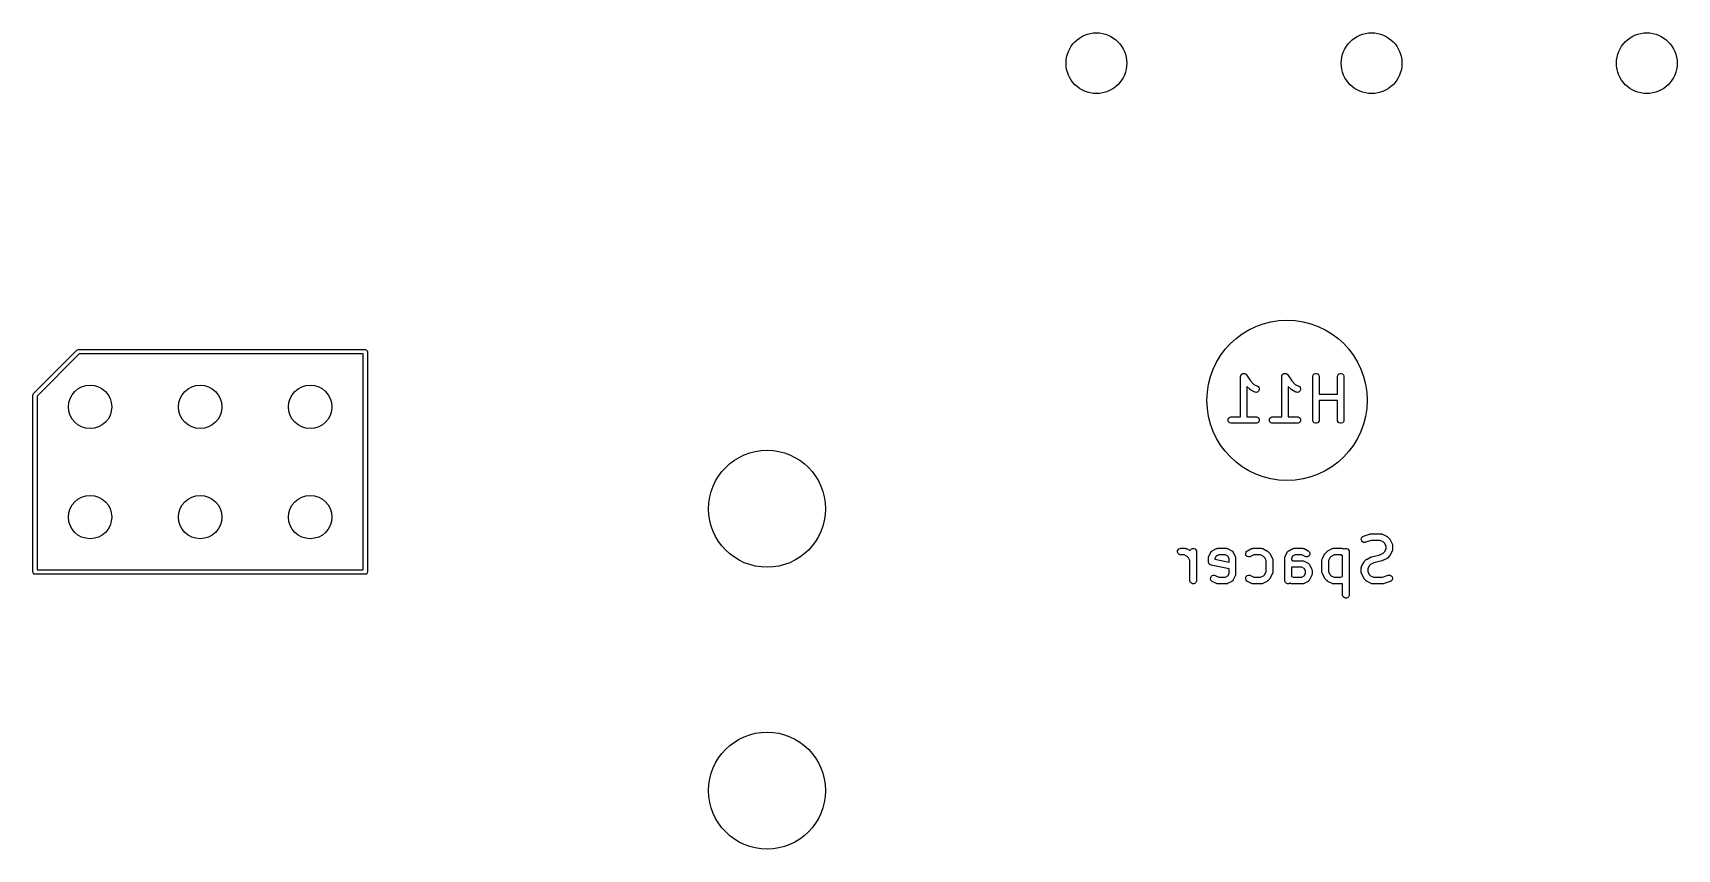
# Model space of a CAD drawing. Header units: inches. Extents: x 0.74 to 7.44, y -5.09 to -0.74.
# Drawn here: x 5.947 to 7.441, y -5.093 to -4.351 of the extents above; entities that cross this region are included whole.
import ezdxf

# ---------------------------------------------------------------- set-up
doc = ezdxf.new("R2010")
doc.units = ezdxf.units.IN
doc.header["$MEASUREMENT"] = 0
doc.layers.add('BLACK', color=250, linetype='CONTINUOUS')

msp = doc.modelspace()

# ---------------------------------------------------------------- linework, layer by layer
at = {"layer": 'BLACK', "linetype": 'CONTINUOUS'}
for p, q in [((5.9478, -4.6789), (5.9872, -4.6396)), ((5.9894, -4.6429), (5.9512, -4.6812)), ((5.9872, -4.6396), (5.9878, -4.6391)), ((5.9878, -4.6391), (5.9886, -4.639)), ((5.9886, -4.639), (6.2492, -4.639)), ((6.2472, -4.6429), (5.9894, -4.6429)), ((6.2472, -4.839), (6.2472, -4.6429)), ((6.2492, -4.639), (6.25, -4.6391)), ((6.25, -4.6391), (6.251, -4.6402)), ((6.251, -4.6402), (6.2512, -4.641)), ((6.2512, -4.641), (6.2512, -4.841)), ((7.0443, -4.663), (7.0445, -4.6627)), ((7.0443, -4.6636), (7.0443, -4.663)), ((7.0443, -4.7), (7.0443, -4.6636)), ((7.0443, -4.6636), (7.0443, -4.6636)), ((7.0443, -4.6636), (7.0443, -4.6636)), ((7.0443, -4.6636), (7.0443, -4.6636)), ((7.0445, -4.6624), (7.0447, -4.6622)), ((7.0445, -4.6627), (7.0445, -4.6624)), ((7.0447, -4.6622), (7.0448, -4.6619)), ((7.0448, -4.6619), (7.045, -4.6617)), ((7.045, -4.6617), (7.0452, -4.6615)), ((7.0452, -4.6615), (7.0454, -4.6613)), ((7.0454, -4.6613), (7.0456, -4.6611)), ((7.0456, -4.6611), (7.0459, -4.661)), ((7.0459, -4.661), (7.0461, -4.6608)), ((7.0461, -4.6608), (7.0464, -4.6608)), ((7.0464, -4.6608), (7.0467, -4.6607)), ((7.0467, -4.6607), (7.047, -4.6607)), ((7.047, -4.6607), (7.0472, -4.6606)), ((7.0472, -4.6606), (7.0475, -4.6607)), ((7.0475, -4.6607), (7.0478, -4.6607)), ((7.0478, -4.6607), (7.0481, -4.6608)), ((7.0481, -4.6608), (7.0484, -4.6608)), ((7.0484, -4.6608), (7.0486, -4.661)), ((7.0486, -4.661), (7.0489, -4.6611)), ((7.0489, -4.6611), (7.0491, -4.6613)), ((7.0491, -4.6613), (7.0493, -4.6615)), ((7.0493, -4.6615), (7.0497, -4.6619)), ((7.0497, -4.6619), (7.0497, -4.6619)), ((7.0497, -4.6619), (7.0497, -4.6619)), ((7.0497, -4.6619), (7.0497, -4.6619)), ((7.0497, -4.6619), (7.0533, -4.6673)), ((7.0527, -4.675), (7.0502, -4.6726)), ((7.0502, -4.6726), (7.0502, -4.7)), ((7.0529, -4.6752), (7.0527, -4.675)), ((7.0529, -4.6753), (7.0529, -4.6752)), ((7.053, -4.6753), (7.0529, -4.6753)), ((7.0533, -4.6673), (7.0565, -4.6705)), ((7.0565, -4.6705), (7.0598, -4.6722)), ((7.0598, -4.6722), (7.0603, -4.6725)), ((7.0603, -4.6725), (7.0611, -4.6734)), ((7.0611, -4.6734), (7.0614, -4.6745)), ((7.0614, -4.6745), (7.0613, -4.6756)), ((7.0818, -4.663), (7.082, -4.6627)), ((7.0818, -4.6636), (7.0818, -4.663)), ((7.0818, -4.7), (7.0818, -4.6636)), ((7.0818, -4.6636), (7.0818, -4.6636)), ((7.0818, -4.6636), (7.0818, -4.6636)), ((7.0818, -4.6636), (7.0818, -4.6636)), ((7.082, -4.6624), (7.0822, -4.6622)), ((7.082, -4.6627), (7.082, -4.6624)), ((7.0822, -4.6622), (7.0823, -4.6619)), ((7.0823, -4.6619), (7.0825, -4.6617)), ((7.0825, -4.6617), (7.0827, -4.6615)), ((7.0827, -4.6615), (7.0829, -4.6613)), ((7.0829, -4.6613), (7.0831, -4.6611)), ((7.0831, -4.6611), (7.0834, -4.661)), ((7.0834, -4.661), (7.0836, -4.6608)), ((7.0836, -4.6608), (7.0839, -4.6608)), ((7.0839, -4.6608), (7.0842, -4.6607)), ((7.0842, -4.6607), (7.0845, -4.6607)), ((7.0845, -4.6607), (7.0847, -4.6606)), ((7.0847, -4.6606), (7.085, -4.6607)), ((7.085, -4.6607), (7.0853, -4.6607)), ((7.0853, -4.6607), (7.0856, -4.6608)), ((7.0856, -4.6608), (7.0859, -4.6608)), ((7.0859, -4.6608), (7.0861, -4.661)), ((7.0861, -4.661), (7.0864, -4.6611)), ((7.0864, -4.6611), (7.0866, -4.6613)), ((7.0866, -4.6613), (7.0868, -4.6615)), ((7.0868, -4.6615), (7.0872, -4.6619)), ((7.0872, -4.6619), (7.0872, -4.6619)), ((7.0872, -4.6619), (7.0872, -4.6619)), ((7.0872, -4.6619), (7.0872, -4.6619)), ((7.0872, -4.6619), (7.0908, -4.6673)), ((7.0902, -4.675), (7.0877, -4.6726)), ((7.0877, -4.6726), (7.0877, -4.7)), ((7.0904, -4.6752), (7.0902, -4.675)), ((7.0904, -4.6753), (7.0904, -4.6752)), ((7.0905, -4.6753), (7.0904, -4.6753)), ((7.0908, -4.6673), (7.094, -4.6705)), ((7.094, -4.6705), (7.0973, -4.6722)), ((7.0973, -4.6722), (7.0978, -4.6725)), ((7.0978, -4.6725), (7.0986, -4.6734)), ((7.0986, -4.6734), (7.0989, -4.6745)), ((7.0989, -4.6745), (7.0988, -4.6756)), ((7.1099, -4.6636), (7.11, -4.663)), ((7.1099, -4.7029), (7.1099, -4.6636)), ((7.11, -4.663), (7.1104, -4.6619)), ((7.1104, -4.6619), (7.1112, -4.6611)), ((7.1112, -4.6611), (7.1123, -4.6607)), ((7.1123, -4.6607), (7.1134, -4.6607)), ((7.1134, -4.6607), (7.1145, -4.6611)), ((7.1145, -4.6611), (7.1153, -4.6619)), ((7.1153, -4.6619), (7.1158, -4.663)), ((7.1158, -4.663), (7.1158, -4.6636)), ((7.1158, -4.6636), (7.1158, -4.6794)), ((7.1324, -4.6636), (7.1325, -4.663)), ((7.1324, -4.6794), (7.1324, -4.6636)), ((7.1325, -4.663), (7.1329, -4.6619)), ((7.1329, -4.6619), (7.1337, -4.6611)), ((7.1337, -4.6611), (7.1348, -4.6607)), ((7.1348, -4.6607), (7.1359, -4.6607)), ((7.1359, -4.6607), (7.137, -4.6611)), ((7.137, -4.6611), (7.1378, -4.6619)), ((7.1378, -4.6619), (7.1383, -4.663)), ((7.1383, -4.663), (7.1383, -4.6636)), ((7.1383, -4.6636), (7.1383, -4.7029)), ((5.9472, -4.6803), (5.9474, -4.6796)), ((5.9472, -4.841), (5.9472, -4.6803)), ((5.9474, -4.6796), (5.9478, -4.6789)), ((5.9512, -4.6812), (5.9512, -4.839)), ((7.0531, -4.6754), (7.053, -4.6753)), ((7.0532, -4.6754), (7.0531, -4.6754)), ((7.0534, -4.6756), (7.0532, -4.6754)), ((7.0572, -4.6775), (7.0534, -4.6756)), ((7.0577, -4.6777), (7.0572, -4.6775)), ((7.0589, -4.6778), (7.0577, -4.6777)), ((7.06, -4.6774), (7.0589, -4.6778)), ((7.0608, -4.6766), (7.06, -4.6774)), ((7.0613, -4.6756), (7.0608, -4.6766)), ((7.0906, -4.6754), (7.0905, -4.6753)), ((7.0907, -4.6754), (7.0906, -4.6754)), ((7.0909, -4.6756), (7.0907, -4.6754)), ((7.0947, -4.6775), (7.0909, -4.6756)), ((7.0952, -4.6777), (7.0947, -4.6775)), ((7.0964, -4.6778), (7.0952, -4.6777)), ((7.0975, -4.6774), (7.0964, -4.6778)), ((7.0983, -4.6766), (7.0975, -4.6774)), ((7.0988, -4.6756), (7.0983, -4.6766)), ((7.1158, -4.6794), (7.1324, -4.6794)), ((7.1324, -4.6853), (7.1158, -4.6853)), ((7.1158, -4.6853), (7.1158, -4.7029)), ((7.1324, -4.7029), (7.1324, -4.6853)), ((7.0331, -4.7024), (7.0335, -4.7013)), ((7.0331, -4.7035), (7.0331, -4.7024)), ((7.0335, -4.7046), (7.0331, -4.7035)), ((7.0335, -4.7013), (7.0344, -4.7005)), ((7.0344, -4.7054), (7.0335, -4.7046)), ((7.0344, -4.7005), (7.0354, -4.7)), ((7.0354, -4.7), (7.036, -4.7)), ((7.036, -4.7), (7.0443, -4.7)), ((7.0502, -4.7), (7.0585, -4.7)), ((7.0585, -4.7), (7.0591, -4.7)), ((7.0591, -4.7), (7.0601, -4.7005)), ((7.0601, -4.7005), (7.0609, -4.7013)), ((7.0609, -4.7046), (7.0601, -4.7054)), ((7.0609, -4.7013), (7.0614, -4.7024)), ((7.0614, -4.7035), (7.0609, -4.7046)), ((7.0614, -4.7024), (7.0614, -4.7035)), ((7.0706, -4.7024), (7.071, -4.7013)), ((7.0706, -4.7035), (7.0706, -4.7024)), ((7.071, -4.7046), (7.0706, -4.7035)), ((7.071, -4.7013), (7.0719, -4.7005)), ((7.0719, -4.7054), (7.071, -4.7046)), ((7.0719, -4.7005), (7.0729, -4.7)), ((7.0729, -4.7), (7.0735, -4.7)), ((7.0735, -4.7), (7.0818, -4.7)), ((7.0877, -4.7), (7.096, -4.7)), ((7.096, -4.7), (7.0966, -4.7)), ((7.0966, -4.7), (7.0976, -4.7005)), ((7.0976, -4.7005), (7.0984, -4.7013)), ((7.0984, -4.7046), (7.0976, -4.7054)), ((7.0984, -4.7013), (7.0989, -4.7024)), ((7.0989, -4.7035), (7.0984, -4.7046)), ((7.0989, -4.7024), (7.0989, -4.7035)), ((7.11, -4.7035), (7.1099, -4.7029)), ((7.1104, -4.7046), (7.11, -4.7035)), ((7.1112, -4.7054), (7.1104, -4.7046)), ((7.1153, -4.7046), (7.1145, -4.7054)), ((7.1158, -4.7035), (7.1153, -4.7046)), ((7.1158, -4.7029), (7.1158, -4.7035)), ((7.1325, -4.7035), (7.1324, -4.7029)), ((7.1329, -4.7046), (7.1325, -4.7035)), ((7.1337, -4.7054), (7.1329, -4.7046)), ((7.1378, -4.7046), (7.137, -4.7054)), ((7.1383, -4.7035), (7.1378, -4.7046)), ((7.1383, -4.7029), (7.1383, -4.7035)), ((7.0354, -4.7058), (7.0344, -4.7054)), ((7.036, -4.7059), (7.0354, -4.7058)), ((7.0585, -4.7059), (7.036, -4.7059)), ((7.0591, -4.7058), (7.0585, -4.7059)), ((7.0601, -4.7054), (7.0591, -4.7058)), ((7.0729, -4.7058), (7.0719, -4.7054)), ((7.0735, -4.7059), (7.0729, -4.7058)), ((7.096, -4.7059), (7.0735, -4.7059)), ((7.0966, -4.7058), (7.096, -4.7059)), ((7.0976, -4.7054), (7.0966, -4.7058)), ((7.1123, -4.7058), (7.1112, -4.7054)), ((7.1134, -4.7058), (7.1123, -4.7058)), ((7.1145, -4.7054), (7.1134, -4.7058)), ((7.1348, -4.7058), (7.1337, -4.7054)), ((7.1359, -4.7058), (7.1348, -4.7058)), ((7.137, -4.7054), (7.1359, -4.7058)), ((7.1541, -4.8103), (7.1546, -4.8093)), ((7.1546, -4.8093), (7.1555, -4.8086)), ((7.1555, -4.8086), (7.156, -4.8083)), ((7.156, -4.8083), (7.1616, -4.8064)), ((7.1616, -4.8064), (7.1619, -4.8064)), ((7.1619, -4.8064), (7.162, -4.8063)), ((7.162, -4.8063), (7.1621, -4.8063)), ((7.1621, -4.8063), (7.1622, -4.8063)), ((7.1622, -4.8063), (7.1623, -4.8063)), ((7.1623, -4.8063), (7.1625, -4.8063)), ((7.1625, -4.8063), (7.1719, -4.8063)), ((7.1719, -4.8063), (7.1725, -4.8063)), ((7.1725, -4.8063), (7.1726, -4.8064)), ((7.1726, -4.8064), (7.1727, -4.8064)), ((7.1727, -4.8064), (7.1732, -4.8066)), ((7.1732, -4.8066), (7.177, -4.8085)), ((7.177, -4.8085), (7.1772, -4.8086)), ((7.1772, -4.8086), (7.1773, -4.8087)), ((7.1773, -4.8087), (7.1774, -4.8087)), ((7.1774, -4.8087), (7.1775, -4.8088)), ((7.1775, -4.8088), (7.1775, -4.8088)), ((7.1775, -4.8088), (7.1778, -4.809)), ((7.1778, -4.809), (7.1796, -4.8109)), ((6.9872, -4.8218), (6.9876, -4.8207)), ((6.9872, -4.8229), (6.9872, -4.8218)), ((6.9876, -4.824), (6.9872, -4.8229)), ((6.9876, -4.8207), (6.9884, -4.8199)), ((6.9884, -4.8248), (6.9876, -4.824)), ((6.9884, -4.8199), (6.9895, -4.8195)), ((6.9895, -4.8195), (6.9901, -4.8194)), ((6.9901, -4.8194), (6.9938, -4.8194)), ((6.9938, -4.8194), (6.9944, -4.8195)), ((6.9944, -4.8195), (6.9945, -4.8195)), ((6.9945, -4.8195), (6.9946, -4.8195)), ((6.9946, -4.8195), (6.9951, -4.8197)), ((6.9951, -4.8197), (6.9986, -4.8214)), ((6.9986, -4.8214), (6.9989, -4.8207)), ((6.9989, -4.8207), (6.9997, -4.8199)), ((6.9997, -4.8199), (7.0007, -4.8195)), ((7.0007, -4.8195), (7.0019, -4.8195)), ((7.0019, -4.8195), (7.003, -4.8199)), ((7.003, -4.8199), (7.0038, -4.8207)), ((7.0038, -4.8207), (7.0042, -4.8218)), ((7.0042, -4.8218), (7.0043, -4.8224)), ((7.0043, -4.8224), (7.0043, -4.8486)), ((7.0155, -4.8267), (7.0174, -4.8229)), ((7.0174, -4.8229), (7.0175, -4.8228)), ((7.0175, -4.8227), (7.0177, -4.8224)), ((7.0175, -4.8228), (7.0175, -4.8227)), ((7.0175, -4.8228), (7.0175, -4.8228)), ((7.0177, -4.8224), (7.018, -4.8222)), ((7.018, -4.8222), (7.0182, -4.8219)), ((7.0182, -4.8219), (7.0185, -4.8217)), ((7.0185, -4.8217), (7.0186, -4.8217)), ((7.0186, -4.8217), (7.0187, -4.8216)), ((7.0186, -4.8217), (7.0186, -4.8217)), ((7.0187, -4.8216), (7.0225, -4.8197)), ((7.0225, -4.8197), (7.023, -4.8195)), ((7.023, -4.8195), (7.0231, -4.8195)), ((7.0231, -4.8195), (7.0232, -4.8195)), ((7.0232, -4.8195), (7.0238, -4.8194)), ((7.0238, -4.8194), (7.0313, -4.8194)), ((7.0313, -4.8194), (7.0319, -4.8195)), ((7.0319, -4.8195), (7.032, -4.8195)), ((7.032, -4.8195), (7.0321, -4.8195)), ((7.0321, -4.8195), (7.0326, -4.8197)), ((7.0326, -4.8197), (7.0364, -4.8216)), ((7.0364, -4.8216), (7.0365, -4.8217)), ((7.0365, -4.8217), (7.0365, -4.8217)), ((7.0365, -4.8217), (7.0366, -4.8217)), ((7.0366, -4.8217), (7.0369, -4.8219)), ((7.0369, -4.8219), (7.0371, -4.8222)), ((7.0371, -4.8222), (7.0374, -4.8224)), ((7.0374, -4.8224), (7.0376, -4.8227)), ((7.0376, -4.8227), (7.0376, -4.8228)), ((7.0376, -4.8228), (7.0376, -4.8228)), ((7.0376, -4.8228), (7.0377, -4.8229)), ((7.0377, -4.8229), (7.0396, -4.8267)), ((7.049, -4.8239), (7.0494, -4.8228)), ((7.0491, -4.825), (7.049, -4.8239)), ((7.0494, -4.8228), (7.0501, -4.8219)), ((7.0501, -4.8219), (7.0506, -4.8216)), ((7.0506, -4.8216), (7.0544, -4.8197)), ((7.0544, -4.8197), (7.0549, -4.8195)), ((7.0549, -4.8195), (7.055, -4.8195)), ((7.055, -4.8195), (7.0551, -4.8195)), ((7.0551, -4.8195), (7.0557, -4.8194)), ((7.0557, -4.8194), (7.0632, -4.8194)), ((7.0632, -4.8194), (7.0638, -4.8195)), ((7.0638, -4.8195), (7.0639, -4.8195)), ((7.0639, -4.8195), (7.064, -4.8195)), ((7.064, -4.8195), (7.0645, -4.8197)), ((7.0645, -4.8197), (7.0682, -4.8216)), ((7.0682, -4.8216), (7.0685, -4.8218)), ((7.0685, -4.8218), (7.0686, -4.8218)), ((7.0686, -4.8218), (7.0687, -4.8219)), ((7.0687, -4.8219), (7.0687, -4.8219)), ((7.0687, -4.8219), (7.0688, -4.822)), ((7.0688, -4.822), (7.069, -4.8222)), ((7.069, -4.8222), (7.0709, -4.824)), ((7.0709, -4.824), (7.0711, -4.8243)), ((7.0711, -4.8243), (7.0711, -4.8243)), ((7.0711, -4.8243), (7.0712, -4.8244)), ((7.0712, -4.8244), (7.0713, -4.8245)), ((7.0713, -4.8245), (7.0713, -4.8245)), ((7.0713, -4.8245), (7.0714, -4.8248)), ((7.0849, -4.8267), (7.0868, -4.8229)), ((7.0868, -4.8229), (7.0868, -4.8228)), ((7.0868, -4.8228), (7.0869, -4.8228)), ((7.0869, -4.8227), (7.0871, -4.8224)), ((7.0869, -4.8228), (7.0869, -4.8227)), ((7.0871, -4.8224), (7.0874, -4.8222)), ((7.0874, -4.8222), (7.0876, -4.8219)), ((7.0876, -4.8219), (7.0879, -4.8217)), ((7.0879, -4.8217), (7.088, -4.8217)), ((7.088, -4.8217), (7.0881, -4.8216)), ((7.088, -4.8217), (7.088, -4.8217)), ((7.0881, -4.8216), (7.0919, -4.8197)), ((7.0919, -4.8197), (7.0924, -4.8195)), ((7.0924, -4.8195), (7.0925, -4.8195)), ((7.0925, -4.8195), (7.0926, -4.8195)), ((7.0926, -4.8195), (7.0932, -4.8194)), ((7.0932, -4.8194), (7.1007, -4.8194)), ((7.1007, -4.8194), (7.1013, -4.8195)), ((7.1013, -4.8195), (7.1013, -4.8195)), ((7.1013, -4.8195), (7.1015, -4.8195)), ((7.1015, -4.8195), (7.102, -4.8197)), ((7.102, -4.8197), (7.1057, -4.8216)), ((7.1057, -4.8216), (7.1062, -4.8219)), ((7.1062, -4.8219), (7.107, -4.8228)), ((7.107, -4.8228), (7.1074, -4.8239)), ((7.1074, -4.8239), (7.1073, -4.825)), ((7.1205, -4.8248), (7.1207, -4.8245)), ((7.1207, -4.8245), (7.1208, -4.8244)), ((7.1207, -4.8245), (7.1207, -4.8245)), ((7.1208, -4.8244), (7.1208, -4.8243)), ((7.1208, -4.8243), (7.1209, -4.8243)), ((7.1209, -4.8243), (7.1211, -4.824)), ((7.1211, -4.824), (7.123, -4.8222)), ((7.123, -4.8222), (7.1232, -4.822)), ((7.1232, -4.822), (7.1232, -4.8219)), ((7.1232, -4.8219), (7.1233, -4.8219)), ((7.1233, -4.8219), (7.1234, -4.8218)), ((7.1234, -4.8218), (7.1235, -4.8218)), ((7.1235, -4.8218), (7.1237, -4.8216)), ((7.1237, -4.8216), (7.1275, -4.8197)), ((7.1275, -4.8197), (7.128, -4.8195)), ((7.128, -4.8195), (7.1281, -4.8195)), ((7.1281, -4.8195), (7.1282, -4.8195)), ((7.1282, -4.8195), (7.1288, -4.8194)), ((7.1288, -4.8194), (7.1363, -4.8194)), ((7.1363, -4.8194), (7.1369, -4.8195)), ((7.1369, -4.8195), (7.137, -4.8195)), ((7.137, -4.8195), (7.1371, -4.8195)), ((7.1371, -4.8195), (7.1376, -4.8197)), ((7.1376, -4.8197), (7.1383, -4.8201)), ((7.1383, -4.8201), (7.1384, -4.8199)), ((7.1384, -4.8199), (7.1395, -4.8195)), ((7.1395, -4.8195), (7.1406, -4.8195)), ((7.1406, -4.8195), (7.1417, -4.8199)), ((7.1417, -4.8199), (7.1425, -4.8207)), ((7.1425, -4.8207), (7.1429, -4.8218)), ((7.1429, -4.8218), (7.143, -4.8224)), ((7.143, -4.8224), (7.143, -4.8617)), ((7.154, -4.8115), (7.1541, -4.8103)), ((7.1544, -4.8126), (7.154, -4.8115)), ((7.1551, -4.8135), (7.1544, -4.8126)), ((7.1561, -4.814), (7.1551, -4.8135)), ((7.1573, -4.814), (7.1561, -4.814)), ((7.1579, -4.8139), (7.1573, -4.814)), ((7.163, -4.8122), (7.1579, -4.8139)), ((7.1712, -4.8122), (7.163, -4.8122)), ((7.1709, -4.8252), (7.1739, -4.8237)), ((7.1739, -4.8135), (7.1712, -4.8122)), ((7.1751, -4.8147), (7.1739, -4.8135)), ((7.1739, -4.8237), (7.1751, -4.8225)), ((7.1765, -4.8174), (7.1751, -4.8147)), ((7.1751, -4.8225), (7.1765, -4.8198)), ((7.1765, -4.8198), (7.1765, -4.8174)), ((7.1796, -4.8109), (7.1798, -4.8111)), ((7.1798, -4.8111), (7.1799, -4.8112)), ((7.1799, -4.8112), (7.1799, -4.8113)), ((7.1799, -4.8113), (7.18, -4.8114)), ((7.18, -4.8114), (7.18, -4.8114)), ((7.18, -4.8114), (7.1802, -4.8117)), ((7.1802, -4.8117), (7.1821, -4.8154)), ((7.1821, -4.8218), (7.1802, -4.8256)), ((7.1821, -4.8154), (7.1823, -4.816)), ((7.1823, -4.8213), (7.1821, -4.8218)), ((7.1823, -4.816), (7.1823, -4.8161)), ((7.1823, -4.8161), (7.1823, -4.8162)), ((7.1823, -4.8162), (7.1824, -4.8167)), ((7.1824, -4.8205), (7.1823, -4.8211)), ((7.1823, -4.8211), (7.1823, -4.8212)), ((7.1823, -4.8212), (7.1823, -4.8213)), ((7.1824, -4.8167), (7.1824, -4.8205)), ((5.9512, -4.839), (6.2472, -4.839)), ((6.9895, -4.8253), (6.9884, -4.8248)), ((6.9901, -4.8253), (6.9895, -4.8253)), ((6.9931, -4.8253), (6.9901, -4.8253)), ((6.9958, -4.8267), (6.9931, -4.8253)), ((6.997, -4.8279), (6.9958, -4.8267)), ((6.9984, -4.8306), (6.997, -4.8279)), ((6.9984, -4.8486), (6.9984, -4.8306)), ((7.0152, -4.828), (7.0153, -4.8274)), ((7.0152, -4.8317), (7.0152, -4.828)), ((7.0153, -4.8323), (7.0152, -4.8317)), ((7.0153, -4.8272), (7.0155, -4.8267)), ((7.0153, -4.8273), (7.0153, -4.8272)), ((7.0153, -4.8274), (7.0153, -4.8273)), ((7.0154, -4.8326), (7.0153, -4.8323)), ((7.0155, -4.8329), (7.0154, -4.8326)), ((7.0156, -4.8331), (7.0155, -4.8329)), ((7.0157, -4.8334), (7.0156, -4.8331)), ((7.0159, -4.8336), (7.0157, -4.8334)), ((7.0161, -4.8338), (7.0159, -4.8336)), ((7.0163, -4.834), (7.0161, -4.8338)), ((7.0165, -4.8342), (7.0163, -4.834)), ((7.0168, -4.8343), (7.0165, -4.8342)), ((7.0171, -4.8345), (7.0168, -4.8343)), ((7.0176, -4.8346), (7.0171, -4.8345)), ((7.034, -4.8379), (7.0176, -4.8346)), ((7.0223, -4.8264), (7.0211, -4.8287)), ((7.0211, -4.8287), (7.0211, -4.8293)), ((7.0211, -4.8293), (7.034, -4.8319)), ((7.0245, -4.8253), (7.0223, -4.8264)), ((7.0306, -4.8253), (7.0245, -4.8253)), ((7.0329, -4.8264), (7.0306, -4.8253)), ((7.034, -4.8287), (7.0329, -4.8264)), ((7.034, -4.8319), (7.034, -4.8287)), ((7.034, -4.8423), (7.034, -4.8379)), ((7.0396, -4.8267), (7.0398, -4.8272)), ((7.0398, -4.8272), (7.0398, -4.8273)), ((7.0398, -4.8273), (7.0398, -4.8274)), ((7.0398, -4.8274), (7.0399, -4.828)), ((7.0399, -4.828), (7.0399, -4.843)), ((7.0496, -4.8261), (7.0491, -4.825)), ((7.0505, -4.8268), (7.0496, -4.8261)), ((7.0516, -4.8272), (7.0505, -4.8268)), ((7.0527, -4.8271), (7.0516, -4.8272)), ((7.0533, -4.8269), (7.0527, -4.8271)), ((7.0564, -4.8253), (7.0533, -4.8269)), ((7.0625, -4.8253), (7.0564, -4.8253)), ((7.0652, -4.8267), (7.0625, -4.8253)), ((7.0664, -4.8279), (7.0652, -4.8267)), ((7.0677, -4.8306), (7.0664, -4.8279)), ((7.0677, -4.8404), (7.0677, -4.8306)), ((7.0714, -4.8248), (7.0733, -4.8285)), ((7.0733, -4.8285), (7.0735, -4.8291)), ((7.0735, -4.8291), (7.0735, -4.8292)), ((7.0735, -4.8292), (7.0736, -4.8293)), ((7.0736, -4.8293), (7.0736, -4.8299)), ((7.0736, -4.8299), (7.0736, -4.8411)), ((7.0846, -4.828), (7.0847, -4.8274)), ((7.0846, -4.8486), (7.0846, -4.828)), ((7.0847, -4.8272), (7.0849, -4.8267)), ((7.0847, -4.8273), (7.0847, -4.8272)), ((7.0847, -4.8274), (7.0847, -4.8273)), ((7.0916, -4.8264), (7.0905, -4.8287)), ((7.0905, -4.8287), (7.0905, -4.8299)), ((7.0905, -4.8299), (7.092, -4.8307)), ((7.0906, -4.8365), (7.0905, -4.8365)), ((7.0905, -4.8365), (7.0905, -4.8365)), ((7.0905, -4.8365), (7.0905, -4.8449)), ((7.0907, -4.8365), (7.0906, -4.8365)), ((7.0913, -4.8366), (7.0907, -4.8365)), ((7.1, -4.8366), (7.0913, -4.8366)), ((7.0939, -4.8253), (7.0916, -4.8264)), ((7.092, -4.8307), (7.1007, -4.8307)), ((7.1, -4.8253), (7.0939, -4.8253)), ((7.1031, -4.8269), (7.1, -4.8253)), ((7.1022, -4.8377), (7.1, -4.8366)), ((7.1007, -4.8307), (7.1013, -4.8307)), ((7.1013, -4.8307), (7.1013, -4.8308)), ((7.1013, -4.8308), (7.1015, -4.8308)), ((7.1015, -4.8308), (7.102, -4.831)), ((7.102, -4.831), (7.1057, -4.8329)), ((7.1033, -4.8399), (7.1022, -4.8377)), ((7.1036, -4.8271), (7.1031, -4.8269)), ((7.1048, -4.8272), (7.1036, -4.8271)), ((7.1059, -4.8268), (7.1048, -4.8272)), ((7.1057, -4.8329), (7.1058, -4.8329)), ((7.1058, -4.8329), (7.1059, -4.8329)), ((7.1068, -4.8261), (7.1059, -4.8268)), ((7.1059, -4.8329), (7.1059, -4.833)), ((7.1059, -4.833), (7.1062, -4.8332)), ((7.1062, -4.8332), (7.1065, -4.8334)), ((7.1065, -4.8334), (7.1068, -4.8337)), ((7.1073, -4.825), (7.1068, -4.8261)), ((7.1068, -4.8337), (7.1069, -4.834)), ((7.1069, -4.834), (7.107, -4.834)), ((7.107, -4.834), (7.107, -4.8341)), ((7.107, -4.8341), (7.1071, -4.8342)), ((7.1071, -4.8342), (7.1089, -4.8379)), ((7.1089, -4.8379), (7.1091, -4.8385)), ((7.1091, -4.8385), (7.1092, -4.8386)), ((7.1092, -4.8386), (7.1092, -4.8387)), ((7.1092, -4.8387), (7.1093, -4.8392)), ((7.1093, -4.8392), (7.1093, -4.843)), ((7.1183, -4.8299), (7.1184, -4.8293)), ((7.1183, -4.8411), (7.1183, -4.8299)), ((7.1184, -4.8291), (7.1187, -4.8285)), ((7.1184, -4.8292), (7.1184, -4.8291)), ((7.1184, -4.8293), (7.1184, -4.8292)), ((7.1187, -4.8285), (7.1205, -4.8248)), ((7.1256, -4.8279), (7.1243, -4.8306)), ((7.1243, -4.8306), (7.1243, -4.8404)), ((7.1268, -4.8267), (7.1256, -4.8279)), ((7.1295, -4.8253), (7.1268, -4.8267)), ((7.1356, -4.8253), (7.1295, -4.8253)), ((7.1371, -4.8261), (7.1356, -4.8253)), ((7.1371, -4.8449), (7.1371, -4.8261)), ((7.154, -4.8368), (7.1541, -4.8367)), ((7.154, -4.8374), (7.154, -4.8368)), ((7.154, -4.8411), (7.154, -4.8374)), ((7.1541, -4.8366), (7.1543, -4.836)), ((7.1541, -4.8367), (7.1541, -4.8366)), ((7.1543, -4.836), (7.1562, -4.8323)), ((7.1562, -4.8323), (7.1563, -4.832)), ((7.1563, -4.832), (7.1564, -4.8319)), ((7.1563, -4.832), (7.1563, -4.832)), ((7.1564, -4.8319), (7.1565, -4.8318)), ((7.1565, -4.8318), (7.1567, -4.8315)), ((7.1565, -4.8318), (7.1565, -4.8318)), ((7.1567, -4.8315), (7.1586, -4.8297)), ((7.1586, -4.8297), (7.1588, -4.8295)), ((7.1588, -4.8295), (7.1589, -4.8294)), ((7.1589, -4.8294), (7.159, -4.8293)), ((7.1589, -4.8294), (7.1589, -4.8294)), ((7.159, -4.8293), (7.1591, -4.8293)), ((7.1591, -4.8293), (7.1593, -4.8291)), ((7.1593, -4.8291), (7.1631, -4.8272)), ((7.1612, -4.8354), (7.1599, -4.8381)), ((7.1599, -4.8381), (7.1599, -4.8404)), ((7.1624, -4.8342), (7.1612, -4.8354)), ((7.1654, -4.8327), (7.1624, -4.8342)), ((7.1631, -4.8272), (7.1631, -4.8272)), ((7.1631, -4.8272), (7.1632, -4.8272)), ((7.1632, -4.8272), (7.1634, -4.8271)), ((7.1634, -4.8271), (7.1636, -4.827)), ((7.1636, -4.827), (7.1637, -4.827)), ((7.1637, -4.827), (7.1709, -4.8252)), ((7.1637, -4.827), (7.1637, -4.827)), ((7.1726, -4.8309), (7.1654, -4.8327)), ((7.1727, -4.8308), (7.1726, -4.8309)), ((7.1729, -4.8307), (7.1727, -4.8308)), ((7.1727, -4.8308), (7.1727, -4.8308)), ((7.1732, -4.8307), (7.1729, -4.8307)), ((7.177, -4.8288), (7.1732, -4.8306)), ((7.1732, -4.8306), (7.1732, -4.8306)), ((7.1732, -4.8306), (7.1732, -4.8307)), ((7.1772, -4.8286), (7.177, -4.8288)), ((7.1773, -4.8286), (7.1772, -4.8286)), ((7.1774, -4.8285), (7.1773, -4.8286)), ((7.1775, -4.8285), (7.1774, -4.8285)), ((7.1778, -4.8282), (7.1775, -4.8284)), ((7.1775, -4.8284), (7.1775, -4.8285)), ((7.1796, -4.8263), (7.1778, -4.8282)), ((7.1798, -4.8261), (7.1796, -4.8263)), ((7.1799, -4.8261), (7.1798, -4.8261)), ((7.18, -4.8259), (7.1799, -4.826)), ((7.1799, -4.826), (7.1799, -4.8261)), ((7.1802, -4.8256), (7.18, -4.8258)), ((7.18, -4.8258), (7.18, -4.8259)), ((5.9474, -4.8417), (5.9472, -4.841)), ((5.9485, -4.8428), (5.9474, -4.8417)), ((5.9492, -4.8429), (5.9485, -4.8428)), ((6.2492, -4.8429), (5.9492, -4.8429)), ((6.25, -4.8428), (6.2492, -4.8429)), ((6.251, -4.8417), (6.25, -4.8428)), ((6.2512, -4.841), (6.251, -4.8417)), ((6.9984, -4.8492), (6.9984, -4.8486)), ((6.9989, -4.8503), (6.9984, -4.8492)), ((6.9997, -4.8511), (6.9989, -4.8503)), ((7.0007, -4.8515), (6.9997, -4.8511)), ((7.0019, -4.8515), (7.0007, -4.8515)), ((7.003, -4.8511), (7.0019, -4.8515)), ((7.0038, -4.8503), (7.003, -4.8511)), ((7.0042, -4.8492), (7.0038, -4.8503)), ((7.0043, -4.8486), (7.0042, -4.8492)), ((7.0171, -4.8471), (7.0172, -4.846)), ((7.0175, -4.8482), (7.0171, -4.8471)), ((7.0172, -4.846), (7.0177, -4.8449)), ((7.0182, -4.8491), (7.0175, -4.8482)), ((7.0177, -4.8449), (7.0186, -4.8442)), ((7.0187, -4.8494), (7.0182, -4.8491)), ((7.0186, -4.8442), (7.0197, -4.8438)), ((7.0225, -4.8513), (7.0187, -4.8494)), ((7.0197, -4.8438), (7.0208, -4.8439)), ((7.0208, -4.8439), (7.0214, -4.8441)), ((7.0214, -4.8441), (7.0245, -4.8457)), ((7.023, -4.8515), (7.0225, -4.8513)), ((7.0231, -4.8515), (7.023, -4.8515)), ((7.0232, -4.8515), (7.0231, -4.8515)), ((7.0238, -4.8516), (7.0232, -4.8515)), ((7.0313, -4.8516), (7.0238, -4.8516)), ((7.0245, -4.8457), (7.0306, -4.8457)), ((7.0306, -4.8457), (7.0329, -4.8445)), ((7.0319, -4.8515), (7.0313, -4.8516)), ((7.032, -4.8515), (7.0319, -4.8515)), ((7.0321, -4.8515), (7.032, -4.8515)), ((7.0326, -4.8513), (7.0321, -4.8515)), ((7.0364, -4.8494), (7.0326, -4.8513)), ((7.0329, -4.8445), (7.034, -4.8423)), ((7.0365, -4.8493), (7.0364, -4.8494)), ((7.0366, -4.8493), (7.0365, -4.8493)), ((7.0365, -4.8493), (7.0365, -4.8493)), ((7.0369, -4.8491), (7.0366, -4.8493)), ((7.0371, -4.8488), (7.0369, -4.8491)), ((7.0374, -4.8486), (7.0371, -4.8488)), ((7.0376, -4.8483), (7.0374, -4.8486)), ((7.0377, -4.8481), (7.0376, -4.8482)), ((7.0376, -4.8482), (7.0376, -4.8482)), ((7.0376, -4.8482), (7.0376, -4.8483)), ((7.0396, -4.8443), (7.0377, -4.8481)), ((7.0398, -4.8438), (7.0396, -4.8443)), ((7.0399, -4.843), (7.0398, -4.8436)), ((7.0398, -4.8436), (7.0398, -4.8437)), ((7.0398, -4.8437), (7.0398, -4.8438)), ((7.049, -4.8471), (7.0491, -4.846)), ((7.0494, -4.8482), (7.049, -4.8471)), ((7.0491, -4.846), (7.0496, -4.8449)), ((7.0501, -4.8491), (7.0494, -4.8482)), ((7.0496, -4.8449), (7.0505, -4.8442)), ((7.0506, -4.8494), (7.0501, -4.8491)), ((7.0505, -4.8442), (7.0516, -4.8438)), ((7.0544, -4.8513), (7.0506, -4.8494)), ((7.0516, -4.8438), (7.0527, -4.8439)), ((7.0527, -4.8439), (7.0533, -4.8441)), ((7.0533, -4.8441), (7.0564, -4.8457)), ((7.0549, -4.8515), (7.0544, -4.8513)), ((7.055, -4.8515), (7.0549, -4.8515)), ((7.0551, -4.8515), (7.055, -4.8515)), ((7.0557, -4.8516), (7.0551, -4.8515)), ((7.0632, -4.8516), (7.0557, -4.8516)), ((7.0564, -4.8457), (7.0625, -4.8457)), ((7.0625, -4.8457), (7.0652, -4.8443)), ((7.0638, -4.8515), (7.0632, -4.8516)), ((7.0639, -4.8515), (7.0638, -4.8515)), ((7.064, -4.8515), (7.0639, -4.8515)), ((7.0645, -4.8513), (7.064, -4.8515)), ((7.0682, -4.8494), (7.0645, -4.8513)), ((7.0652, -4.8443), (7.0664, -4.8431)), ((7.0664, -4.8431), (7.0677, -4.8404)), ((7.0685, -4.8492), (7.0682, -4.8494)), ((7.0686, -4.8492), (7.0685, -4.8492)), ((7.0687, -4.8491), (7.0686, -4.8492)), ((7.0688, -4.849), (7.0687, -4.8491)), ((7.0687, -4.8491), (7.0687, -4.8491)), ((7.069, -4.8488), (7.0688, -4.849)), ((7.0709, -4.847), (7.069, -4.8488)), ((7.0711, -4.8467), (7.0709, -4.847)), ((7.0712, -4.8466), (7.0711, -4.8467)), ((7.0711, -4.8467), (7.0711, -4.8467)), ((7.0713, -4.8465), (7.0712, -4.8466)), ((7.0714, -4.8462), (7.0713, -4.8464)), ((7.0713, -4.8464), (7.0713, -4.8465)), ((7.0733, -4.8424), (7.0714, -4.8462)), ((7.0735, -4.8419), (7.0733, -4.8424)), ((7.0736, -4.8417), (7.0735, -4.8418)), ((7.0735, -4.8418), (7.0735, -4.8419)), ((7.0736, -4.8411), (7.0736, -4.8417)), ((7.0847, -4.8492), (7.0846, -4.8486)), ((7.0851, -4.8503), (7.0847, -4.8492)), ((7.0859, -4.8511), (7.0851, -4.8503)), ((7.087, -4.8515), (7.0859, -4.8511)), ((7.0881, -4.8515), (7.087, -4.8515)), ((7.0892, -4.8511), (7.0881, -4.8515)), ((7.0893, -4.8509), (7.0892, -4.8511)), ((7.09, -4.8513), (7.0893, -4.8509)), ((7.0905, -4.8515), (7.09, -4.8513)), ((7.0905, -4.8449), (7.092, -4.8457)), ((7.0906, -4.8515), (7.0905, -4.8515)), ((7.0907, -4.8515), (7.0906, -4.8515)), ((7.0913, -4.8516), (7.0907, -4.8515)), ((7.1007, -4.8516), (7.0913, -4.8516)), ((7.092, -4.8457), (7.1, -4.8457)), ((7.1, -4.8457), (7.1022, -4.8445)), ((7.1013, -4.8515), (7.1007, -4.8516)), ((7.1015, -4.8515), (7.1013, -4.8515)), ((7.1013, -4.8515), (7.1013, -4.8515)), ((7.102, -4.8513), (7.1015, -4.8515)), ((7.1057, -4.8494), (7.102, -4.8513)), ((7.1022, -4.8445), (7.1033, -4.8423)), ((7.1033, -4.8423), (7.1033, -4.8399)), ((7.1058, -4.8493), (7.1057, -4.8494)), ((7.1059, -4.8493), (7.1058, -4.8493)), ((7.1062, -4.8491), (7.1059, -4.8493)), ((7.1059, -4.8493), (7.1059, -4.8493)), ((7.1065, -4.8488), (7.1062, -4.8491)), ((7.1068, -4.8486), (7.1065, -4.8488)), ((7.1069, -4.8483), (7.1068, -4.8486)), ((7.107, -4.8482), (7.1069, -4.8483)), ((7.1071, -4.8481), (7.107, -4.8482)), ((7.107, -4.8482), (7.107, -4.8482)), ((7.1089, -4.8443), (7.1071, -4.8481)), ((7.1091, -4.8438), (7.1089, -4.8443)), ((7.1092, -4.8437), (7.1091, -4.8438)), ((7.1093, -4.843), (7.1092, -4.8436)), ((7.1092, -4.8436), (7.1092, -4.8437)), ((7.1184, -4.8417), (7.1183, -4.8411)), ((7.1184, -4.8418), (7.1184, -4.8417)), ((7.1184, -4.8419), (7.1184, -4.8418)), ((7.1187, -4.8424), (7.1184, -4.8419)), ((7.1205, -4.8462), (7.1187, -4.8424)), ((7.1207, -4.8464), (7.1205, -4.8462)), ((7.1207, -4.8465), (7.1207, -4.8464)), ((7.1208, -4.8466), (7.1207, -4.8465)), ((7.1208, -4.8467), (7.1208, -4.8466)), ((7.1209, -4.8467), (7.1208, -4.8467)), ((7.1211, -4.847), (7.1209, -4.8467)), ((7.123, -4.8488), (7.1211, -4.847)), ((7.1232, -4.849), (7.123, -4.8488)), ((7.1232, -4.8491), (7.1232, -4.849)), ((7.1233, -4.8491), (7.1232, -4.8491)), ((7.1234, -4.8492), (7.1233, -4.8491)), ((7.1235, -4.8492), (7.1234, -4.8492)), ((7.1237, -4.8494), (7.1235, -4.8492)), ((7.1275, -4.8513), (7.1237, -4.8494)), ((7.1243, -4.8404), (7.1256, -4.8431)), ((7.1256, -4.8431), (7.1268, -4.8443)), ((7.1268, -4.8443), (7.1295, -4.8457)), ((7.128, -4.8515), (7.1275, -4.8513)), ((7.1281, -4.8515), (7.128, -4.8515)), ((7.1282, -4.8515), (7.1281, -4.8515)), ((7.1288, -4.8516), (7.1282, -4.8515)), ((7.1363, -4.8516), (7.1288, -4.8516)), ((7.1295, -4.8457), (7.1356, -4.8457)), ((7.1356, -4.8457), (7.1371, -4.8449)), ((7.1369, -4.8515), (7.1363, -4.8516)), ((7.137, -4.8515), (7.1369, -4.8515)), ((7.1371, -4.8515), (7.137, -4.8515)), ((7.1371, -4.8617), (7.1371, -4.8515)), ((7.1371, -4.8515), (7.1371, -4.8515)), ((7.154, -4.8417), (7.154, -4.8411)), ((7.1541, -4.8418), (7.154, -4.8417)), ((7.1541, -4.8419), (7.1541, -4.8418)), ((7.1543, -4.8424), (7.1541, -4.8419)), ((7.1562, -4.8462), (7.1543, -4.8424)), ((7.1563, -4.8464), (7.1562, -4.8462)), ((7.1563, -4.8465), (7.1563, -4.8464)), ((7.1564, -4.8466), (7.1563, -4.8465)), ((7.1565, -4.8467), (7.1564, -4.8466)), ((7.1567, -4.847), (7.1565, -4.8467)), ((7.1565, -4.8467), (7.1565, -4.8467)), ((7.1586, -4.8488), (7.1567, -4.847)), ((7.1588, -4.849), (7.1586, -4.8488)), ((7.1589, -4.8491), (7.1588, -4.849)), ((7.159, -4.8492), (7.1589, -4.8491)), ((7.1589, -4.8491), (7.1589, -4.8491)), ((7.1591, -4.8492), (7.159, -4.8492)), ((7.1593, -4.8494), (7.1591, -4.8492)), ((7.1631, -4.8513), (7.1593, -4.8494)), ((7.1599, -4.8404), (7.1612, -4.8431)), ((7.1612, -4.8431), (7.1624, -4.8443)), ((7.1624, -4.8443), (7.1651, -4.8457)), ((7.1636, -4.8515), (7.1631, -4.8513)), ((7.1637, -4.8515), (7.1636, -4.8515)), ((7.1638, -4.8515), (7.1637, -4.8515)), ((7.1644, -4.8516), (7.1638, -4.8515)), ((7.1738, -4.8516), (7.1644, -4.8516)), ((7.1651, -4.8457), (7.1733, -4.8457)), ((7.1733, -4.8457), (7.1785, -4.8439)), ((7.1741, -4.8515), (7.1738, -4.8516)), ((7.1742, -4.8515), (7.1741, -4.8515)), ((7.1743, -4.8515), (7.1742, -4.8515)), ((7.1744, -4.8515), (7.1743, -4.8515)), ((7.1747, -4.8514), (7.1744, -4.8515)), ((7.1744, -4.8515), (7.1744, -4.8515)), ((7.1803, -4.8495), (7.1747, -4.8514)), ((7.1785, -4.8439), (7.179, -4.8438)), ((7.179, -4.8438), (7.1802, -4.8439)), ((7.1802, -4.8439), (7.1812, -4.8444)), ((7.1809, -4.8493), (7.1803, -4.8495)), ((7.1817, -4.8486), (7.1809, -4.8493)), ((7.1812, -4.8444), (7.182, -4.8453)), ((7.1823, -4.8475), (7.1817, -4.8486)), ((7.182, -4.8453), (7.1823, -4.8464)), ((7.1823, -4.8464), (7.1823, -4.8475)), ((7.1371, -4.8623), (7.1371, -4.8617)), ((7.1376, -4.8634), (7.1371, -4.8623)), ((7.1384, -4.8642), (7.1376, -4.8634)), ((7.1395, -4.8646), (7.1384, -4.8642)), ((7.1406, -4.8646), (7.1395, -4.8646)), ((7.1417, -4.8642), (7.1406, -4.8646)), ((7.1425, -4.8634), (7.1417, -4.8642)), ((7.1429, -4.8623), (7.1425, -4.8634)), ((7.143, -4.8617), (7.1429, -4.8623))]:
    msp.add_line(p, q, dxfattribs=at)
at = {"layer": 'BLACK'}
for centre, radius in [((6.9134, -4.3789), 0.0276), ((6.9134, -4.3789), 0.0276), ((7.1634, -4.3789), 0.0276), ((7.1634, -4.3789), 0.0276), ((7.4134, -4.3789), 0.0276), ((7.4134, -4.3789), 0.0276), ((7.0866, -4.685), 0.0728), ((7.0866, -4.685), 0.0728), ((5.9992, -4.691), 0.0197), ((5.9992, -4.691), 0.0197), ((6.0992, -4.691), 0.0197), ((6.0992, -4.691), 0.0197), ((6.1992, -4.691), 0.0197), ((6.1992, -4.691), 0.0197), ((6.6142, -4.7835), 0.0531), ((6.6142, -4.7835), 0.0531), ((5.9992, -4.791), 0.0197), ((5.9992, -4.791), 0.0197), ((6.0992, -4.791), 0.0197), ((6.0992, -4.791), 0.0197), ((6.1992, -4.791), 0.0197), ((6.1992, -4.791), 0.0197), ((6.6142, -5.0394), 0.0531), ((6.6142, -5.0394), 0.0531)]:
    msp.add_circle(centre, radius, dxfattribs=at)

doc.saveas('drawing.dxf')
